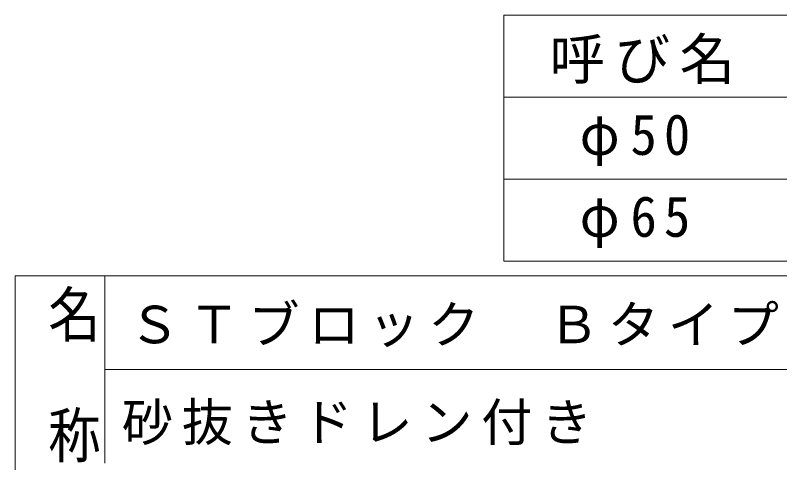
# Model space of a CAD drawing. Units: millimetres, scale not verified. Extents: x -2100 to 2100, y -1470 to 1470.
# Drawn here: x 1059 to 1713, y -1131 to -749 of the extents above; entities that cross this region are included whole.
import ezdxf
from ezdxf.enums import TextEntityAlignment as Align

# ---------------------------------------------------------------- set-up
doc = ezdxf.new("R2010")
doc.units = ezdxf.units.MM
doc.header["$LTSCALE"] = 15
doc.layers.add('0-0_図面枠', color=7, linetype='Continuous', lineweight=18)
doc.layers.add('0-B', color=5, linetype='Continuous', lineweight=18)
doc.styles.add('@ＭＳ ゴシック', font='')
doc.styles.add('ＭＳ ゴシック', font='')
doc.styles.get('@ＭＳ ゴシック').set_extended_font_data('@MS Gothic')
doc.styles.get('ＭＳ ゴシック').set_extended_font_data('MS Gothic')

msp = doc.modelspace()

# ---------------------------------------------------------------- linework, layer by layer
at = {"layer": '0-0_図面枠', "color": 5}
for p, q in [((1058.9, -971.49), (1058.9, -1450.43)), ((1135.41, -971.49), (1135.41, -1131.49))]:
    msp.add_line(p, q, dxfattribs=at)
at = {"layer": '0-0_図面枠', "color": 4}
msp.add_line((1135.41, -1051.49), (2076.66, -1051.49), dxfattribs=at)
at = {"layer": '0-0_図面枠', "color": 5}
msp.add_lwpolyline([(1058.9, -971.49), (2076.66, -971.49), (2076.66, -1450.43)], dxfattribs=at)
at = {"layer": '0-B'}
for p, q in [((1476.67, -748.82), (2076.82, -748.82)), ((1476.67, -748.82), (1476.67, -958.82)), ((1476.67, -818.82), (2076.82, -818.82)), ((1476.67, -888.82), (2076.82, -888.82)), ((1476.67, -958.82), (2076.82, -958.82))]:
    msp.add_line(p, q, dxfattribs=at)

# ---------------------------------------------------------------- texts
at = {"layer": '0-0_図面枠', "style": '@ＭＳ ゴシック', "width": 1.15}
msp.add_text('名\u3000称', height=32.88, rotation=270, dxfattribs=at).set_placement((1082.57, -978.24), align=Align.BOTTOM_LEFT)
at = {"layer": '0-0_図面枠', "char_height": 32.1, "attachment_point": 7, "style": 'ＭＳ ゴシック'}
for s, insert in [('\\T1.17;ＳＴブロック\u3000Ｂタイプ散水\u3000Ⅱ型', (1155.84, -1032.68)), ('\\T1.17;砂抜きドレン付き', (1149.99, -1116.17))]:
    msp.add_mtext(s, dxfattribs=dict(at, insert=insert))
at = {"layer": '0-B', "color": 7, "char_height": 34.84, "attachment_point": 7, "style": 'ＭＳ ゴシック'}
for s, insert in [('\\T1.17;呼び名', (1515.78, -807.58)), ('\\T1.27;\\W0.95;φ50', (1541.56, -877.58)), ('\\T1.27;\\W0.95;φ65', (1541.56, -947.58))]:
    msp.add_mtext(s, dxfattribs=dict(at, insert=insert))

doc.saveas('drawing.dxf')
